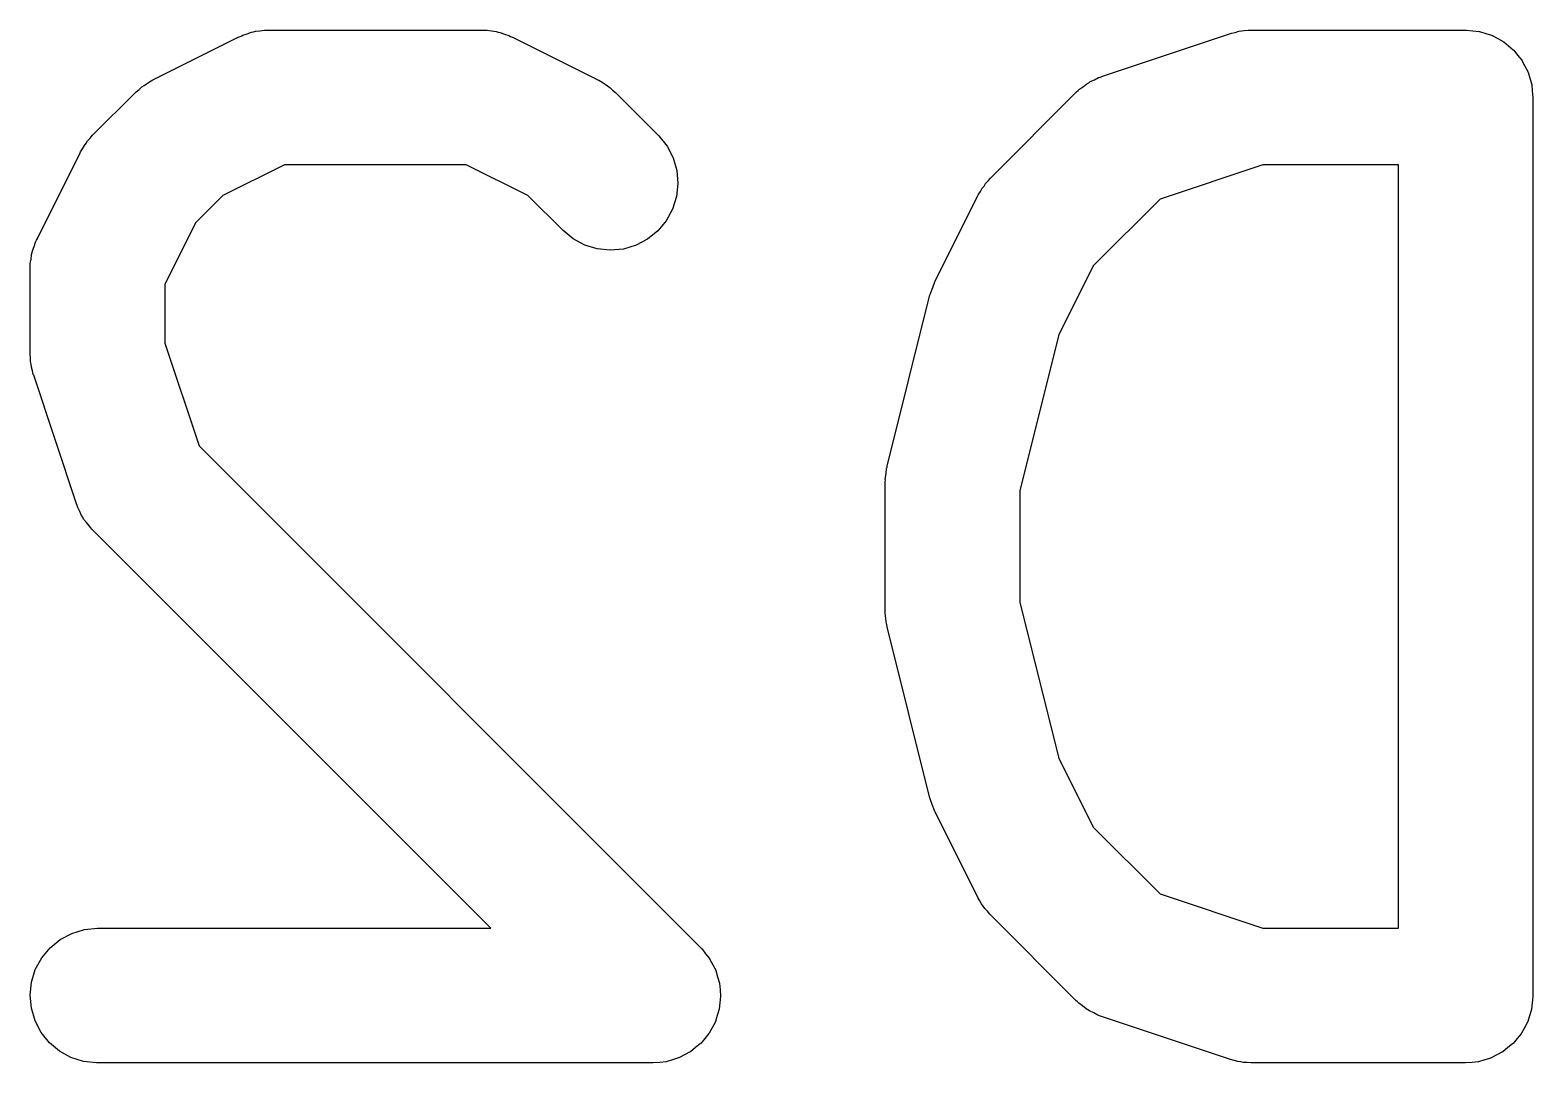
# Model space of a CAD drawing. Extents: x 1.7 to 12.3, y -5.9 to -2.3.
# Drawn here: x 1.9299 to 1.9958, y -3.377 to -3.3317 of the extents above; entities that cross this region are included whole.
import ezdxf

# ---------------------------------------------------------------- set-up
doc = ezdxf.new("R2010")
doc.units = 0
doc.header["$MEASUREMENT"] = 0
doc.layers.add('BLACK', color=7, linetype='CONTINUOUS')

msp = doc.modelspace()

# ---------------------------------------------------------------- linework, layer by layer
at = {"layer": 'BLACK', "linetype": 'CONTINUOUS'}
for p, q in [((1.93919, -3.33196), (1.93938, -3.3319)), ((1.93938, -3.3319), (1.93957, -3.33183)), ((1.93957, -3.33183), (1.93966, -3.33182)), ((1.93966, -3.33182), (1.93974, -3.33179)), ((1.93974, -3.33179), (1.93994, -3.33177)), ((1.93994, -3.33177), (1.94014, -3.33174)), ((1.94014, -3.33174), (1.94023, -3.33175)), ((1.94023, -3.33175), (1.94032, -3.33174)), ((1.94032, -3.33174), (1.94969, -3.33174)), ((1.94969, -3.33174), (1.94973, -3.33174)), ((1.94973, -3.33174), (1.94982, -3.33175)), ((1.94982, -3.33175), (1.9499, -3.33175)), ((1.9499, -3.33175), (1.9501, -3.33178)), ((1.9501, -3.33178), (1.9503, -3.3318)), ((1.9503, -3.3318), (1.95039, -3.33183)), ((1.95039, -3.33183), (1.95047, -3.33184)), ((1.95047, -3.33184), (1.95066, -3.33192)), ((1.97688, -3.33376), (1.9825, -3.33189)), ((1.9825, -3.33189), (1.98254, -3.33188)), ((1.98254, -3.33188), (1.9827, -3.33184)), ((1.9827, -3.33184), (1.98286, -3.33179)), ((1.98286, -3.33179), (1.98298, -3.33178)), ((1.98298, -3.33178), (1.9831, -3.33176)), ((1.9831, -3.33176), (1.98327, -3.33175)), ((1.98327, -3.33175), (1.98344, -3.33174)), ((1.98344, -3.33174), (1.99281, -3.33174)), ((1.99281, -3.33174), (1.99283, -3.33174)), ((1.99283, -3.33174), (1.99283, -3.33174)), ((1.99283, -3.33174), (1.99283, -3.33174)), ((1.99283, -3.33174), (1.99285, -3.33174)), ((1.99285, -3.33174), (1.99313, -3.33177)), ((1.99313, -3.33177), (1.9934, -3.3318)), ((1.9934, -3.3318), (1.99341, -3.3318)), ((1.99341, -3.3318), (1.99342, -3.3318)), ((1.99342, -3.3318), (1.99369, -3.33189)), ((1.99369, -3.33189), (1.99395, -3.33197)), ((1.93525, -3.33392), (1.93899, -3.33205)), ((1.93899, -3.33205), (1.93903, -3.33203)), ((1.93903, -3.33203), (1.93911, -3.332)), ((1.93911, -3.332), (1.93919, -3.33196)), ((1.95066, -3.33192), (1.95085, -3.33198)), ((1.95085, -3.33198), (1.95093, -3.33202)), ((1.95093, -3.33202), (1.95101, -3.33205)), ((1.95101, -3.33205), (1.95476, -3.33392)), ((1.99395, -3.33197), (1.99396, -3.33197)), ((1.99396, -3.33197), (1.99397, -3.33198)), ((1.99397, -3.33198), (1.99422, -3.33211)), ((1.99422, -3.33211), (1.99446, -3.33224)), ((1.99446, -3.33224), (1.99447, -3.33225)), ((1.99447, -3.33225), (1.99448, -3.33225)), ((1.99448, -3.33225), (1.99469, -3.33243)), ((1.99469, -3.33243), (1.9949, -3.33261)), ((1.9949, -3.33261), (1.99491, -3.33262)), ((1.99491, -3.33262), (1.99492, -3.33262)), ((1.99492, -3.33262), (1.99509, -3.33284)), ((1.99509, -3.33284), (1.99527, -3.33306)), ((1.99527, -3.33306), (1.99527, -3.33307)), ((1.99527, -3.33307), (1.99528, -3.33307)), ((1.99528, -3.33307), (1.99541, -3.33332)), ((1.97654, -3.33392), (1.97671, -3.33382)), ((1.97671, -3.33382), (1.9768, -3.3338)), ((1.9768, -3.3338), (1.97688, -3.33376)), ((1.99541, -3.33332), (1.99554, -3.33356)), ((1.99554, -3.33356), (1.99554, -3.33357)), ((1.99554, -3.33357), (1.99555, -3.33358)), ((1.99555, -3.33358), (1.99563, -3.33385)), ((1.99563, -3.33385), (1.99571, -3.33412)), ((1.9326, -3.33635), (1.93448, -3.33448)), ((1.93448, -3.33448), (1.93451, -3.33445)), ((1.93451, -3.33445), (1.93464, -3.33434)), ((1.93464, -3.33434), (1.93476, -3.33423)), ((1.93476, -3.33423), (1.93486, -3.33417)), ((1.93486, -3.33417), (1.93496, -3.33409)), ((1.93496, -3.33409), (1.9351, -3.33401)), ((1.9351, -3.33401), (1.93525, -3.33392)), ((1.95476, -3.33392), (1.9548, -3.33394)), ((1.9548, -3.33394), (1.95494, -3.33403)), ((1.95494, -3.33403), (1.95508, -3.33411)), ((1.95508, -3.33411), (1.95518, -3.33419)), ((1.95518, -3.33419), (1.95528, -3.33426)), ((1.95528, -3.33426), (1.9554, -3.33437)), ((1.9554, -3.33437), (1.95553, -3.33448)), ((1.95553, -3.33448), (1.9574, -3.33635)), ((1.97197, -3.33823), (1.97572, -3.33448)), ((1.97572, -3.33448), (1.97575, -3.33445)), ((1.97575, -3.33445), (1.97582, -3.33439)), ((1.97582, -3.33439), (1.97588, -3.33433)), ((1.97588, -3.33433), (1.97605, -3.33421)), ((1.97605, -3.33421), (1.9762, -3.33409)), ((1.9762, -3.33409), (1.97628, -3.33405)), ((1.97628, -3.33405), (1.97635, -3.334)), ((1.97635, -3.334), (1.97654, -3.33392)), ((1.99571, -3.33412), (1.99571, -3.33413)), ((1.99571, -3.33413), (1.99571, -3.33414)), ((1.99571, -3.33414), (1.99573, -3.33441)), ((1.99573, -3.33441), (1.99576, -3.33469)), ((1.99576, -3.33469), (1.99576, -3.37406)), ((1.93238, -3.3366), (1.9325, -3.33648)), ((1.9325, -3.33648), (1.9326, -3.33635)), ((1.9574, -3.33635), (1.95743, -3.33638)), ((1.95743, -3.33638), (1.95779, -3.33683)), ((1.93018, -3.34087), (1.93205, -3.33712)), ((1.93205, -3.33712), (1.93207, -3.33708)), ((1.93207, -3.33708), (1.93216, -3.33694)), ((1.93216, -3.33694), (1.93224, -3.3368)), ((1.93224, -3.3368), (1.93232, -3.3367)), ((1.93232, -3.3367), (1.93238, -3.3366)), ((1.95779, -3.33683), (1.95806, -3.33734)), ((1.94101, -3.33764), (1.93831, -3.33899)), ((1.94899, -3.33764), (1.94101, -3.33764)), ((1.95169, -3.33899), (1.94899, -3.33764)), ((1.95806, -3.33734), (1.95822, -3.3379)), ((1.98391, -3.33764), (1.97941, -3.33915)), ((1.98986, -3.33764), (1.98391, -3.33764)), ((1.98986, -3.37111), (1.98986, -3.33764)), ((1.95827, -3.33847), (1.9582, -3.33904)), ((1.95822, -3.3379), (1.95827, -3.33847)), ((1.97169, -3.33858), (1.97175, -3.33847)), ((1.97175, -3.33847), (1.97187, -3.33835)), ((1.97187, -3.33835), (1.97197, -3.33823)), ((1.93831, -3.33899), (1.93712, -3.34019)), ((1.95323, -3.34053), (1.95169, -3.33899)), ((1.9582, -3.33904), (1.95803, -3.33959)), ((1.96955, -3.34274), (1.97142, -3.33899)), ((1.97142, -3.33899), (1.97144, -3.33896)), ((1.97144, -3.33896), (1.97153, -3.33882)), ((1.97153, -3.33882), (1.97161, -3.33867)), ((1.97161, -3.33867), (1.97169, -3.33858)), ((1.97941, -3.33915), (1.97649, -3.34206)), ((1.95803, -3.33959), (1.95776, -3.3401)), ((1.93712, -3.34019), (1.93577, -3.34289)), ((1.95776, -3.3401), (1.95739, -3.34054)), ((1.93004, -3.34122), (1.9301, -3.34103)), ((1.9301, -3.34103), (1.93014, -3.34095)), ((1.93014, -3.34095), (1.93018, -3.34087)), ((1.95367, -3.34089), (1.95323, -3.34053)), ((1.95418, -3.34117), (1.95367, -3.34089)), ((1.95694, -3.3409), (1.95643, -3.34117)), ((1.95739, -3.34054), (1.95694, -3.3409)), ((1.92987, -3.34197), (1.92991, -3.34178)), ((1.92991, -3.34178), (1.92993, -3.34158)), ((1.92993, -3.34158), (1.92995, -3.34149)), ((1.92995, -3.34149), (1.92997, -3.34141)), ((1.92997, -3.34141), (1.93004, -3.34122)), ((1.95473, -3.34133), (1.95418, -3.34117)), ((1.9553, -3.34139), (1.95473, -3.34133)), ((1.95588, -3.34134), (1.9553, -3.34139)), ((1.95643, -3.34117), (1.95588, -3.34134)), ((1.92986, -3.34215), (1.92987, -3.34206)), ((1.92986, -3.34219), (1.92986, -3.34215)), ((1.92986, -3.34594), (1.92986, -3.34219)), ((1.92987, -3.34206), (1.92987, -3.34197)), ((1.97649, -3.34206), (1.97497, -3.34509)), ((1.93577, -3.34289), (1.93577, -3.34546)), ((1.96934, -3.34328), (1.96944, -3.34302)), ((1.96944, -3.34302), (1.96953, -3.34277)), ((1.96953, -3.34277), (1.96954, -3.34276)), ((1.96954, -3.34276), (1.96955, -3.34274)), ((1.96745, -3.35085), (1.96932, -3.34335)), ((1.96932, -3.34335), (1.96933, -3.34331)), ((1.96933, -3.34331), (1.96934, -3.3433)), ((1.96934, -3.3433), (1.96934, -3.34328)), ((1.93577, -3.34546), (1.93727, -3.34997)), ((1.97497, -3.34509), (1.97326, -3.35193)), ((1.92988, -3.3461), (1.92986, -3.34594)), ((1.92988, -3.34627), (1.92988, -3.3461)), ((1.92991, -3.34639), (1.92988, -3.34627)), ((1.92992, -3.34651), (1.92991, -3.34639)), ((1.92997, -3.34667), (1.92992, -3.34651)), ((1.93, -3.34683), (1.92997, -3.34667)), ((1.93002, -3.34687), (1.93, -3.34683)), ((1.93189, -3.3525), (1.93002, -3.34687)), ((1.93727, -3.34997), (1.95928, -3.37197)), ((1.9674, -3.35118), (1.96742, -3.35095)), ((1.96742, -3.35095), (1.96744, -3.3509)), ((1.96744, -3.3509), (1.96745, -3.35085)), ((1.96736, -3.35142), (1.9674, -3.35118)), ((1.96737, -3.35147), (1.96736, -3.35142)), ((1.96736, -3.35152), (1.96737, -3.35147)), ((1.96736, -3.35156), (1.96736, -3.35152)), ((1.96736, -3.35719), (1.96736, -3.35156)), ((1.97326, -3.35193), (1.97326, -3.35682)), ((1.93193, -3.35258), (1.93189, -3.3525)), ((1.93195, -3.35266), (1.93193, -3.35258)), ((1.93204, -3.35284), (1.93195, -3.35266)), ((1.93212, -3.35302), (1.93204, -3.35284)), ((1.93217, -3.35309), (1.93212, -3.35302)), ((1.93221, -3.35317), (1.93217, -3.35309)), ((1.93234, -3.35333), (1.93221, -3.35317)), ((1.93246, -3.35349), (1.93234, -3.35333)), ((1.93252, -3.35355), (1.93246, -3.35349)), ((1.93257, -3.35362), (1.93252, -3.35355)), ((1.9326, -3.35365), (1.93257, -3.35362)), ((1.95006, -3.37111), (1.9326, -3.35365)), ((1.97326, -3.35682), (1.97497, -3.36366)), ((1.96736, -3.35724), (1.96736, -3.35719)), ((1.96736, -3.35729), (1.96736, -3.35724)), ((1.96739, -3.35753), (1.96736, -3.35729)), ((1.96742, -3.35776), (1.96739, -3.35753)), ((1.96743, -3.35781), (1.96742, -3.35776)), ((1.96744, -3.35786), (1.96743, -3.35781)), ((1.96745, -3.3579), (1.96744, -3.35786)), ((1.96932, -3.3654), (1.96745, -3.3579)), ((1.97497, -3.36366), (1.97649, -3.36669)), ((1.96933, -3.36542), (1.96932, -3.3654)), ((1.96933, -3.36543), (1.96933, -3.36542)), ((1.96942, -3.36568), (1.96933, -3.36543)), ((1.96952, -3.36595), (1.96942, -3.36568)), ((1.96952, -3.36596), (1.96952, -3.36595)), ((1.96953, -3.36597), (1.96952, -3.36596)), ((1.96955, -3.36601), (1.96953, -3.36597)), ((1.97142, -3.36976), (1.96955, -3.36601)), ((1.97649, -3.36669), (1.97941, -3.3696)), ((1.97151, -3.3699), (1.97142, -3.36976)), ((1.97158, -3.37004), (1.97151, -3.3699)), ((1.97166, -3.37014), (1.97158, -3.37004)), ((1.97941, -3.3696), (1.98391, -3.37111)), ((1.97173, -3.37024), (1.97166, -3.37014)), ((1.97184, -3.37036), (1.97173, -3.37024)), ((1.97194, -3.37049), (1.97184, -3.37036)), ((1.97197, -3.37052), (1.97194, -3.37049)), ((1.97572, -3.37427), (1.97197, -3.37052)), ((1.93118, -3.3716), (1.93169, -3.37133)), ((1.93169, -3.37133), (1.93224, -3.37116)), ((1.93224, -3.37116), (1.93282, -3.37111)), ((1.93282, -3.37111), (1.95006, -3.37111)), ((1.98391, -3.37111), (1.98986, -3.37111)), ((1.93037, -3.37241), (1.93074, -3.37197)), ((1.93074, -3.37197), (1.93118, -3.3716)), ((1.95928, -3.37197), (1.9593, -3.37199)), ((1.9593, -3.37199), (1.9593, -3.37199)), ((1.9593, -3.37199), (1.9593, -3.37199)), ((1.9593, -3.37199), (1.95931, -3.372)), ((1.95931, -3.372), (1.95948, -3.37223)), ((1.93009, -3.37292), (1.93037, -3.37241)), ((1.95948, -3.37223), (1.95966, -3.37244)), ((1.95966, -3.37244), (1.95966, -3.37245)), ((1.95966, -3.37245), (1.95966, -3.37245)), ((1.95966, -3.37245), (1.9598, -3.37271)), ((1.9598, -3.37271), (1.95993, -3.37295)), ((1.92992, -3.37347), (1.93009, -3.37292)), ((1.95993, -3.37295), (1.95993, -3.37296)), ((1.95993, -3.37296), (1.95993, -3.37296)), ((1.95993, -3.37296), (1.96001, -3.37324)), ((1.96001, -3.37324), (1.96009, -3.37351)), ((1.92986, -3.37404), (1.92992, -3.37347)), ((1.92992, -3.37461), (1.92986, -3.37404)), ((1.96009, -3.37351), (1.96009, -3.37351)), ((1.96009, -3.37351), (1.96009, -3.37352)), ((1.96009, -3.37352), (1.96012, -3.3738)), ((1.96012, -3.3738), (1.96014, -3.37408)), ((1.96014, -3.37408), (1.96014, -3.37409)), ((1.99576, -3.37406), (1.99576, -3.37408)), ((1.99576, -3.37408), (1.99576, -3.37408)), ((1.99576, -3.37408), (1.99576, -3.37408)), ((1.99576, -3.37408), (1.99576, -3.3741)), ((1.93008, -3.37517), (1.92992, -3.37461)), ((1.96008, -3.37466), (1.95999, -3.37493)), ((1.96011, -3.37437), (1.96008, -3.37465)), ((1.96008, -3.37465), (1.96008, -3.37466)), ((1.96008, -3.37466), (1.96008, -3.37466)), ((1.96014, -3.37409), (1.96011, -3.37437)), ((1.96014, -3.37409), (1.96014, -3.37409)), ((1.97579, -3.37433), (1.97572, -3.37427)), ((1.97585, -3.37439), (1.97579, -3.37433)), ((1.97601, -3.37451), (1.97585, -3.37439)), ((1.97617, -3.37464), (1.97601, -3.37451)), ((1.97624, -3.37468), (1.97617, -3.37464)), ((1.97632, -3.37473), (1.97624, -3.37468)), ((1.9765, -3.37482), (1.97632, -3.37473)), ((1.9957, -3.37467), (1.99561, -3.37494)), ((1.99573, -3.37438), (1.9957, -3.37465)), ((1.9957, -3.37465), (1.9957, -3.37466)), ((1.9957, -3.37466), (1.9957, -3.37467)), ((1.99576, -3.3741), (1.99573, -3.37438)), ((1.93035, -3.37568), (1.93008, -3.37517)), ((1.95991, -3.37521), (1.95977, -3.37547)), ((1.95999, -3.37493), (1.95991, -3.3752)), ((1.95991, -3.3752), (1.95991, -3.37521)), ((1.95991, -3.37521), (1.95991, -3.37521)), ((1.97668, -3.37491), (1.9765, -3.37482)), ((1.97676, -3.37494), (1.97668, -3.37491)), ((1.97684, -3.37497), (1.97676, -3.37494)), ((1.97688, -3.37499), (1.97684, -3.37497)), ((1.9825, -3.37686), (1.97688, -3.37499)), ((1.99552, -3.37522), (1.99539, -3.37547)), ((1.99553, -3.37521), (1.99552, -3.37522)), ((1.99561, -3.37494), (1.99553, -3.3752)), ((1.99553, -3.3752), (1.99553, -3.37521)), ((1.93071, -3.37613), (1.93035, -3.37568)), ((1.95945, -3.37594), (1.95927, -3.37616)), ((1.95963, -3.37572), (1.95945, -3.37594)), ((1.95964, -3.37571), (1.95963, -3.37572)), ((1.95963, -3.37572), (1.95963, -3.37572)), ((1.95977, -3.37547), (1.95964, -3.37571)), ((1.99507, -3.37594), (1.99489, -3.37616)), ((1.99525, -3.37573), (1.99507, -3.37594)), ((1.99526, -3.37571), (1.99525, -3.37572)), ((1.99525, -3.37572), (1.99525, -3.37573)), ((1.99539, -3.37547), (1.99526, -3.37571)), ((1.93115, -3.3765), (1.93071, -3.37613)), ((1.93165, -3.37677), (1.93115, -3.3765)), ((1.95856, -3.37666), (1.95831, -3.37679)), ((1.95881, -3.37653), (1.95856, -3.37666)), ((1.95882, -3.37652), (1.95881, -3.37653)), ((1.95904, -3.37634), (1.95882, -3.37652)), ((1.95882, -3.37652), (1.95882, -3.37652)), ((1.95926, -3.37616), (1.95904, -3.37634)), ((1.95927, -3.37616), (1.95926, -3.37616)), ((1.95926, -3.37616), (1.95926, -3.37616)), ((1.99418, -3.37666), (1.99393, -3.37679)), ((1.99443, -3.37653), (1.99418, -3.37666)), ((1.99444, -3.37652), (1.99443, -3.37652)), ((1.99443, -3.37652), (1.99443, -3.37653)), ((1.99466, -3.37634), (1.99444, -3.37652)), ((1.99487, -3.37617), (1.99466, -3.37634)), ((1.99488, -3.37616), (1.99487, -3.37617)), ((1.99489, -3.37616), (1.99488, -3.37616)), ((1.9322, -3.37695), (1.93165, -3.37677)), ((1.93278, -3.37701), (1.9322, -3.37695)), ((1.93282, -3.37701), (1.93278, -3.37701)), ((1.95719, -3.37701), (1.93282, -3.37701)), ((1.95747, -3.37699), (1.95719, -3.37701)), ((1.95775, -3.37696), (1.95747, -3.37699)), ((1.95776, -3.37696), (1.95775, -3.37696)), ((1.95803, -3.37688), (1.95776, -3.37696)), ((1.95776, -3.37696), (1.95776, -3.37696)), ((1.9583, -3.37679), (1.95803, -3.37688)), ((1.95831, -3.37679), (1.9583, -3.37679)), ((1.95831, -3.37679), (1.95831, -3.37679)), ((1.98266, -3.3769), (1.9825, -3.37686)), ((1.98282, -3.37695), (1.98266, -3.3769)), ((1.98294, -3.37696), (1.98282, -3.37695)), ((1.98306, -3.37699), (1.98294, -3.37696)), ((1.98323, -3.37699), (1.98306, -3.37699)), ((1.98339, -3.37701), (1.98323, -3.37699)), ((1.98344, -3.37701), (1.98339, -3.37701)), ((1.99281, -3.37701), (1.98344, -3.37701)), ((1.99309, -3.37699), (1.99281, -3.37701)), ((1.99336, -3.37696), (1.99309, -3.37699)), ((1.99337, -3.37696), (1.99336, -3.37696)), ((1.99338, -3.37696), (1.99337, -3.37696)), ((1.99365, -3.37688), (1.99338, -3.37696)), ((1.99391, -3.3768), (1.99365, -3.37688)), ((1.99392, -3.37679), (1.99391, -3.3768)), ((1.99393, -3.37679), (1.99392, -3.37679))]:
    msp.add_line(p, q, dxfattribs=at)

doc.saveas('drawing.dxf')
